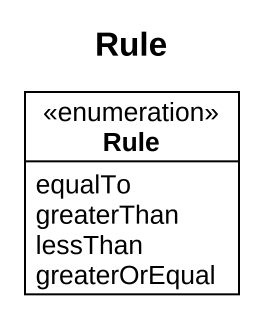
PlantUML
@startuml
title Rule
hide circle
hide empty members
enum Rule {
  equalTo
  greaterThan
  lessThan
  greaterOrEqual
}
@enduml
